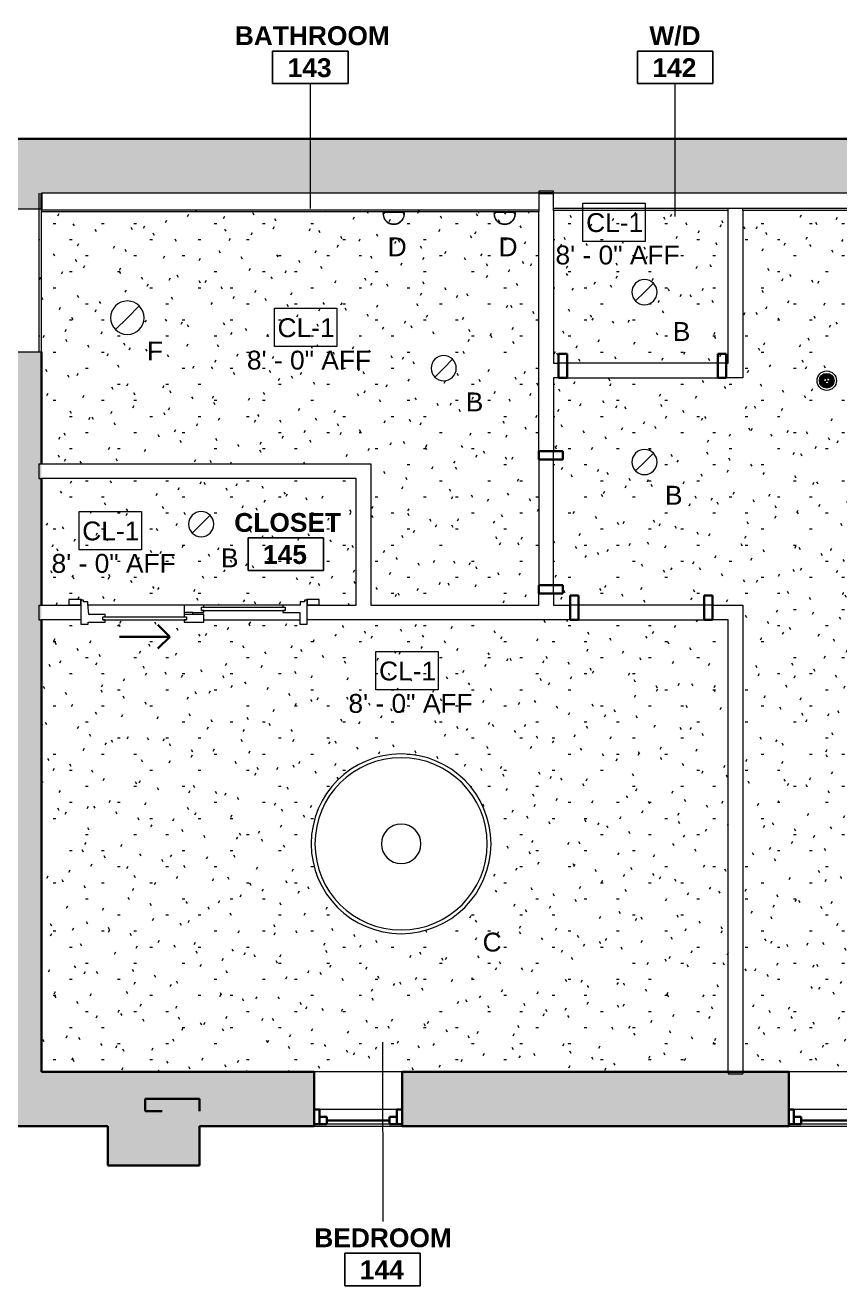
# Model space of a CAD drawing. Header units: inches. Extents: x -529 to 1063, y -2066 to -482.
# Drawn here: x -106.5 to 87.9, y -1958.6 to -1657.6 of the extents above; entities that cross this region are included whole.
import ezdxf

# ---------------------------------------------------------------- set-up
doc = ezdxf.new("R2010")
doc.units = ezdxf.units.IN
doc.header["$MEASUREMENT"] = 0
for name, color, linetype, lineweight in [('A-AREA-IDEN', 2, 'Continuous', 9), ('A-CLNG', 13, 'Continuous', 18), ('A-CLNG-IDEN', 151, 'Continuous', 9), ('A-CLNG-PATT', 13, 'Continuous', 18), ('A-DETL-GENF', 92, 'Continuous', 9), ('A-DOOR', 31, 'Continuous', 18), ('A-DOOR-FRAM', 31, 'Continuous', 30), ('A-DOOR-GLAZ', 31, 'Continuous', 9), ('A-DOOR-OPNG', 31, 'Continuous', 30), ('A-GLAZ', 151, 'Continuous', 18), ('A-WALL', 113, 'Continuous', 18), ('A-WALL-PATT', 111, 'Continuous', 18), ('E-LITE-EQPM', 33, 'Continuous', 9), ('E-LITE-EQPM-IDEN', 33, 'Continuous', 9), ('I-WALL', 2, 'Continuous', 18)]:
    doc.layers.add(name, color=color, linetype=linetype, lineweight=lineweight)
doc.styles.add('Arial', font='arial.ttf', dxfattribs={"height": 4.5})
doc.styles.add('Swis721 Lt BT', font='swissl.ttf', dxfattribs={"height": 4.5})
doc.styles.add('Swis721 Lt BT_B', font='', dxfattribs={"height": 4.5})
doc.styles.get('Swis721 Lt BT_B').set_extended_font_data('Swis721 Lt BT', bold=True)
pattern_1 = [(0, (0, 0), (15.36, 3.84), [0.634, -10.886, 0.634, -10.886, -61.44]), (0, (0, 0), (15.36, 3.84), [-23.04, 0.634, -22.406, 0.634, -10.886, -26.88]), (0, (0, 0), (15.36, 3.84), [-57.6, 0.634, -7.046, 0.634, -18.566]), (120, (5.76, 1.92), (-11.0055376, 11.38215), [0.634, -10.886, 0.634, -10.886, -61.44]), (120, (5.76, 1.92), (-11.0055376, 11.38215), [-23.04, 0.634, -22.406, 0.634, -10.886, -26.88]), (120, (5.76, 1.92), (-11.0055376, 11.38215), [-57.6, 0.634, -7.046, 0.634, -18.566]), (240, (7.68, 9.6), (-4.3544624, -15.22215), [0.634, -10.886, 0.634, -10.886, -61.44]), (240, (7.68, 9.6), (-4.3544624, -15.22215), [-23.04, 0.634, -22.406, 0.634, -10.886, -26.88]), (240, (7.68, 9.6), (-4.3544624, -15.22215), [-57.6, 0.634, -7.046, 0.634, -18.566])]

# ---------------------------------------------------------------- blocks, each defined once
blk = doc.blocks.new('Window-Double-Hung - 21_ x 56_-5129093-1ST FLOOR - RCP')
at = {"layer": 'A-GLAZ', "color": 8, "lineweight": 30}
for p, q in [((-10.5, 6.5), (-10.5, -6.5)), ((10.5, -6.5), (10.5, 6.5)), ((-10.5, 6), (-7.5, 6)), ((-9.25, 6), (-9.25, 2.5)), ((-9.25, 4.25), (-7.5, 4.25)), ((-7.5, 6), (-7.5, 4.25)), ((-7.5, 5.125), (7.5, 5.125)), ((7.5, 6), (10.5, 6)), ((7.5, 6), (7.5, 4.25)), ((9.25, 4.25), (7.5, 4.25)), ((9.25, 6), (9.25, 2.5)), ((-10.5, 2.5), (-9.25, 2.5)), ((9.25, 2.5), (10.5, 2.5))]:
    blk.add_line(p, q, dxfattribs=at)
at = {"layer": 'A-GLAZ'}
for p, q in [((10.5, 6.5), (-10.5, 6.5)), ((-10.5, -6.5), (10.5, -6.5))]:
    blk.add_line(p, q, dxfattribs=at)
at = {"layer": 'A-GLAZ', "lineweight": 9}
for p, q in [((-7.5, 6), (7.5, 6)), ((-9.25, 2.5), (9.25, 2.5))]:
    blk.add_line(p, q, dxfattribs=at)
blk = doc.blocks.new('Single Flush - D1 3_ X 8_  - NOT FR-6102448-1ST FLOOR - RCP')
at = {"layer": 'A-DOOR-FRAM'}
for p, q in [((-20, -4), (-20, 1.75)), ((-20, 1.75), (-18, 1.75)), ((-18, -4), (-18, 1.75)), ((18.000004, -4), (18.000004, 1.75)), ((18.000004, 1.75), (20.000004, 1.75)), ((20.000004, -4), (20.000004, 1.75)), ((-20, -4), (-18, -4)), ((18.000004, -4), (20.000004, -4))]:
    blk.add_line(p, q, dxfattribs=at)
blk = doc.blocks.new('Single Flush - D1 2_6_ X 8_ - NOT FR-6102321-1ST FLOOR - RCP')
at = {"layer": 'A-DOOR-FRAM'}
for p, q in [((-17, 4), (-17, -1.75)), ((-17, 4), (-15, 4)), ((-15, 4), (-15, -1.75)), ((15.000004, 4), (15.000004, -1.75)), ((15.000004, 4), (17.000004, 4)), ((17.000004, 4), (17.000004, -1.75)), ((-17, -1.75), (-15, -1.75)), ((15.000004, -1.75), (17.000004, -1.75))]:
    blk.add_line(p, q, dxfattribs=at)
blk = doc.blocks.new('Downlight - Recessed Can - 6_ Incandescent - 277V-5290754-1ST FLOOR - RCP')
at = {"layer": 'E-LITE-EQPM'}
for q in [(-2.12, -2.12), (2.12, 2.12)]:
    blk.add_line((0, 0), q, dxfattribs=at)
for start, end in [(360, 180), (0, 180), (180, 360), (180, 360)]:
    blk.add_arc((0, 0), 3, start, end, dxfattribs=at)
blk = doc.blocks.new('Downlight - Recessed Can - 8_ Incandescent - 120V-6101284-1ST FLOOR - RCP')
at = {"layer": 'E-LITE-EQPM'}
for q in [(-2.83, -2.83), (2.83, 2.83)]:
    blk.add_line((0, 0), q, dxfattribs=at)
for start, end in [(360, 180), (0, 180), (180, 360), (180, 360)]:
    blk.add_arc((0, 0), 4, start, end, dxfattribs=at)
blk = doc.blocks.new('Lighting_Ceiling-Mounted_Lucent_Axis_Mini_NorthAmerica - Not A Type - Load Type Catalog-5458882-1ST FLOOR - RCP')
at = {"layer": 'E-LITE-EQPM'}
for p, q in [((-1.26, 0.2), (-1.4, 0.2)), ((-1.26, 0.2), (-1.26, 0)), ((-0.18, 1.7), (-0.18, 1.48)), ((-0.18, 1.48), (0, 1.48)), ((0, 1.48), (0.18, 1.48)), ((0.18, 1.48), (0.18, 1.7)), ((1.4, 0.2), (1.26, 0.2)), ((1.26, 0.2), (1.26, 0)), ((-1.4, -0.2), (-1.26, -0.2)), ((-1.26, 0), (-1.26, -0.2)), ((-0.18, -1.48), (-0.18, -1.7)), ((-0.18, -1.48), (0, -1.48)), ((0, -1.48), (0.18, -1.48)), ((0.18, -1.7), (0.18, -1.48)), ((1.26, 0), (1.26, -0.2)), ((1.26, -0.2), (1.4, -0.2))]:
    blk.add_line(p, q, dxfattribs=at)
for centre, radius, start, end in [((0, 0), 2.32, 0, 180), ((0, 0), 1.75, 0, 180), ((0, 0), 1.48, 90, 270), ((0, 0), 1.4, 90, 270), ((0, 0), 1.26, 360, 180), ((0, 0), 0.974, 0, 180), ((0, 0), 0.867, 360, 180), ((0, 0), 0.787, 360, 180), ((-0.3, -0.39), 0.414, 90, 160.7023), ((-0.19, 0.45), 0.414, 179.6013, 296.6854), ((-0.3, -0.39), 0.414, 44.5173, 90), ((-0.3, -0.39), 0.414, 62.5276, 90), ((-0.19, 0.45), 0.414, 260.7693, 268.6811), ((-0.19, 0.45), 0.414, 275.6626, 283.5173), ((-0.19, 0.45), 0.414, 290.5436, 298.6652), ((0, 0), 1.48, 270, 90), ((0, 0), 1.4, 270, 90), ((-0.19, 0.45), 0.414, 296.6854, 330), ((-0.19, 0.45), 0.414, 302.4618, 330), ((0.48, -0.06), 0.414, 64.3466, 210), ((-0.19, 0.45), 0.414, 330, 46.23), ((-0.19, 0.45), 0.414, 32.9706, 41.4132), ((0.48, -0.06), 0.414, 135, 150), ((-0.19, 0.45), 0.414, 330, 343.2568), ((-0.19, 0.45), 0.414, 18.579, 27.0199), ((-0.19, 0.45), 0.414, 345, 358.4479), ((-0.19, 0.45), 0.414, 4.0061, 12.7107), ((0, 0), 2.32, 180, 0), ((0, 0), 1.75, 180, 0), ((0, 0), 1.26, 180, 360), ((0, 0), 0.974, 180, 360), ((0, 0), 0.867, 180, 360), ((0, 0), 0.787, 180, 360), ((-0.3, -0.39), 0.414, 298.7443, 315.4827), ((-0.3, -0.39), 0.414, 45, 58.345), ((-0.3, -0.39), 0.414, 301.655, 315), ((-0.3, -0.39), 0.414, 315.4827, 44.5173), ((0.48, -0.06), 0.414, 210, 285)]:
    blk.add_arc(centre, radius, start, end, dxfattribs=at)
blk = doc.blocks.new('Lighting_Pendants_Fabbian-Illuminazione_Olympic-F45A03 - Olympic F45A03-5554246-1ST FLOOR - RCP')
at = {"layer": 'E-LITE-EQPM'}
for radius, start, end in [(21.46, 360, 180), (20.57, 0, 180), (4.72, 360, 180), (21.46, 180, 360), (20.57, 180, 0), (4.72, 180, 360)]:
    blk.add_arc((0, 0), radius, start, end, dxfattribs=at)
blk = doc.blocks.new('Door-Sliding-JELD-WEN-2_Panel-Stationary_Active-Wide_Stile-EpicVue - Not A Type - Load Type Catalog 4_6_-5760578-1ST FLOOR - RCP')
at = {"layer": 'A-DETL-GENF'}
for p, q in [((-26.86, 3.06), (-29.91, 3.06)), ((-29.91, 3.06), (-29.91, 1.8)), ((-26.86, 2.98), (-26.86, 3.06)), ((26.86, 3.06), (26.86, 2.98)), ((29.91, 3.06), (26.86, 3.06)), ((29.91, 1.8), (29.91, 3.06)), ((-29.91, 1.8), (-27, 1.8)), ((-27, 1.8), (-27, 2.98)), ((-27, 2.98), (-26.86, 2.98)), ((-26.34, 2.94), (-27, 2.94)), ((-27, 2.94), (-27, -2.8)), ((-26.34, 2.55), (-26.34, 2.94)), ((-25.34, 2.55), (-26.34, 2.55)), ((-25.34, 2.06), (-25.34, 2.55)), ((-25.11, -0.54), (-25.34, 2.06)), ((2.32, 1.74), (-2.37, 1.74)), ((-2.37, 1.74), (-2.37, -0.1)), ((1.78, 0.48), (1.78, 1.23)), ((1.78, 1.23), (2.32, 1.23)), ((2.31, 0.48), (1.78, 0.48)), ((2.31, -0.05), (2.31, 0.48)), ((2.32, 1.23), (2.32, 1.74)), ((21.2, 1.74), (21.2, 1.23)), ((25.33, 1.74), (21.2, 1.74)), ((21.2, 1.23), (21.75, 1.23)), ((21.75, 0.48), (21.21, 0.48)), ((21.21, 0.48), (21.21, -0.05)), ((21.75, 1.23), (21.75, 0.48)), ((26.34, 2.55), (25.33, 2.55)), ((25.33, 2.55), (25.33, 1.74)), ((27, 2.95), (26.34, 2.95)), ((26.34, 2.95), (26.34, 2.55)), ((26.86, 2.98), (27, 2.98)), ((27, 2.98), (27, 1.8)), ((27, -2.8), (27, 2.95)), ((27, 1.8), (29.91, 1.8)), ((-27, -2.8), (-25.25, -2.8)), ((-25.25, -2.8), (-25.25, -2.33)), ((-25.25, -2.33), (-21.22, -2.33)), ((-21.21, -0.54), (-25.11, -0.54)), ((-21.75, -1.8), (-21.75, -1.05)), ((-21.75, -1.05), (-21.21, -1.05)), ((-21.22, -1.8), (-21.75, -1.8)), ((-21.22, -2.33), (-21.22, -1.8)), ((-21.21, -1.05), (-21.21, -0.54)), ((-2.37, -0.1), (-2.32, -0.1)), ((-0.28, -0.05), (-2.32, -0.05)), ((-2.32, -0.05), (-2.32, -0.1)), ((-2.32, -0.1), (-2.32, -1.05)), ((-0.28, -0.54), (-2.32, -0.54)), ((-2.32, -1.05), (-1.78, -1.05)), ((-1.78, -1.8), (-2.31, -1.8)), ((-2.31, -1.8), (-2.31, -2.33)), ((-2.31, -2.33), (2.31, -2.33)), ((-1.78, -1.05), (-1.78, -1.8)), ((-0.28, -0.54), (-0.28, -0.05)), ((-0.28, -0.05), (2.31, -0.05)), ((2.31, -0.54), (-0.28, -0.54)), ((2.31, -2.33), (2.31, -0.54)), ((21.21, -0.05), (25.25, -0.05)), ((25.25, -0.05), (25.25, -2.8)), ((25.25, -2.8), (27, -2.8))]:
    blk.add_line(p, q, dxfattribs=at)
at = {"layer": 'A-DOOR-GLAZ'}
for p, q in [((1.78, 1.23), (21.75, 1.23)), ((1.78, 0.48), (21.75, 0.48)), ((-21.75, -1.05), (-1.78, -1.05)), ((-21.75, -1.8), (-1.78, -1.8))]:
    blk.add_line(p, q, dxfattribs=at)
at = {"layer": 'A-DOOR-OPNG'}
for p, q in [((-8.6, -2.99), (-5.77, -5.81)), ((-5.77, -5.81), (-17.77, -5.81)), ((-8.6, -8.64), (-5.77, -5.81))]:
    blk.add_line(p, q, dxfattribs=at)
blk = doc.blocks.new('spectrum-sconce_round - BATHROOM 5_W x 4_D x 9_25_H 2-6101474-1ST FLOOR - RCP')
at = {"layer": 'E-LITE-EQPM'}
for p, q in [((-4.07, 3.16), (-4.06, 3.16)), ((-4.07, 3.03), (-4.07, 3.16)), ((-4.07, 3.16), (-4.07, 3.03)), ((-4.07, 3.14), (-4.06, 3.14)), ((-4.07, 3.05), (-4.07, 3.14)), ((-4.07, 3.14), (-4.07, 3.05)), ((-4.07, 3.03), (-4.07, 2.66)), ((-4.06, 3.03), (-4.07, 3.03)), ((-4.06, 3.16), (-4.06, 3.03)), ((-4.06, 3.03), (-4.06, 2.72)), ((-4.03, 3.03), (-4.03, 3.16)), ((-4.03, 2.72), (-4.03, 3.03)), ((0.91, 3.16), (0.91, 3.03)), ((0.91, 3.03), (0.91, 2.72)), ((0.94, 3.03), (0.94, 3.16)), ((0.94, 3.16), (0.96, 3.16)), ((0.94, 3.14), (0.96, 3.14)), ((0.94, 2.72), (0.94, 3.03)), ((0.96, 3.03), (0.94, 3.03)), ((0.96, 3.03), (0.96, 3.16)), ((0.96, 3.16), (0.96, 3.03)), ((0.96, 3.05), (0.96, 3.14)), ((0.96, 3.14), (0.96, 3.05)), ((0.96, 2.66), (0.96, 3.03)), ((-7.43, 2.93), (-7.26, 2.85)), ((-4.06, 2.72), (-4.03, 2.72)), ((-4.06, 2.66), (-4.06, 2.72)), ((-4.06, 2.7), (-4.03, 2.7)), ((-3.81, 2.67), (-4.06, 2.67)), ((-4.06, 2.66), (-4.06, 2.67)), ((-4.03, 3), (-3.86, 3)), ((-3.86, 2.81), (-4.03, 2.81)), ((-3.86, 2.8), (-4.03, 2.8)), ((-3.81, 2.67), (-3.68, 2.67)), ((-3.68, 2.67), (-3.81, 2.67)), ((-3.81, 2.66), (-3.81, 2.67)), ((-3.68, 2.67), (-3.68, 2.66)), ((-3.68, 2.67), (-3.07, 2.67)), ((-3.07, 2.67), (-3.68, 2.67)), ((-0.05, 2.67), (-3.07, 2.67)), ((-0.05, 2.67), (0.57, 2.67)), ((0.57, 2.67), (-0.05, 2.67)), ((0.57, 2.66), (0.57, 2.67)), ((0.57, 2.67), (0.69, 2.67)), ((0.69, 2.67), (0.57, 2.67)), ((0.94, 2.67), (0.69, 2.67)), ((0.69, 2.66), (0.69, 2.67)), ((0.75, 3), (0.91, 3)), ((0.91, 2.81), (0.75, 2.81)), ((0.91, 2.8), (0.75, 2.8)), ((0.91, 2.72), (0.94, 2.72)), ((0.91, 2.7), (0.94, 2.7)), ((0.94, 2.72), (0.94, 2.66)), ((0.94, 2.66), (0.94, 2.67)), ((4.59, 2.85), (4.76, 2.93))]:
    blk.add_line(p, q, dxfattribs=at)
at = {"layer": 'E-LITE-EQPM', "flags": 128}
for points in [[(-1.56, 5.66), (-2.11, 5.59), (-2.64, 5.41), (-3.12, 5.11), (-3.51, 4.72), (-3.81, 4.24), (-4, 3.71), (-4.06, 3.16)], [(-4.03, 3.16), (-3.95, 3.75), (-3.74, 4.3), (-3.41, 4.79), (-2.96, 5.19), (-2.43, 5.46), (-1.86, 5.61), (-1.26, 5.61), (-0.68, 5.46), (-0.16, 5.19), (0.29, 4.79), (0.63, 4.3), (0.84, 3.75), (0.91, 3.16)], [(-3.95, 3.73), (-3.74, 4.29), (-3.41, 4.78), (-2.96, 5.17), (-2.43, 5.45), (-1.86, 5.59), (-1.26, 5.59), (-0.68, 5.45), (-0.16, 5.17), (0.29, 4.78), (0.63, 4.29), (0.84, 3.73)], [(0.94, 3.16), (0.88, 3.71), (0.69, 4.24), (0.4, 4.72), (0, 5.11), (-0.47, 5.41), (-1, 5.59), (-1.56, 5.66)]]:
    blk.add_lwpolyline(points, dxfattribs=at)
at = {"layer": 'E-LITE-EQPM'}
for centre, start, end in [((-3.87, 2.91), 276.1329, 83.8671), ((-3.87, 2.91), 69.8893, 83.8671), ((-3.87, 2.89), 276.1329, 13.9779), ((-3.87, 2.89), 276.1329, 290.1107), ((-3.87, 2.91), 346.0221, 41.9336), ((-3.87, 2.89), 346.0221, 13.9779), ((0.76, 2.91), 96.1329, 263.8671), ((0.76, 2.91), 166.0221, 207.9557), ((0.76, 2.89), 166.0221, 207.9557), ((0.76, 2.89), 166.0221, 263.8671), ((0.76, 2.91), 124.0886, 152.0443)]:
    blk.add_arc(centre, 0.0943, start, end, dxfattribs=at)
blk = doc.blocks.new('Room Tag - Room Name and Number-3379422-1ST FLOOR - RCP')
at = {"layer": 'A-AREA-IDEN'}
for p, q in [((-0.1881, -0.1636), (-0.1881, -0.0018)), ((-0.1881, -0.0018), (0.1869, -0.0018)), ((0.1869, -0.0018), (-0.1881, -0.0018)), ((-0.1881, -0.0018), (-0.1881, -0.1636)), ((0.1869, -0.0018), (0.1869, -0.1636)), ((0.1869, -0.1636), (0.1869, -0.0018)), ((0.1869, -0.1636), (-0.1881, -0.1636)), ((-0.1881, -0.1636), (0.1869, -0.1636))]:
    blk.add_line(p, q, dxfattribs=at)

msp = doc.modelspace()

# ---------------------------------------------------------------- hatches: boundary and pattern name
at = {"layer": 'A-CLNG-PATT'}
h = msp.add_hatch(dxfattribs=at)
h.set_pattern_fill('FP_1', color=256, style=0, pattern_type=2)
h.set_pattern_definition(pattern_1)
h.paths.add_polyline_path([(-0.32, -1796.09), (16.02, -1796.09), (16.02, -1702.22), (10.41, -1702.22), (10.4, -1702.72), (10.32, -1703.31), (10.11, -1703.87), (9.79, -1704.34), (9.42, -1704.69), (8.98, -1704.97), (8.45, -1705.16), (7.84, -1705.21), (7.29, -1705.14), (6.79, -1704.96), (6.32, -1704.66), (5.93, -1704.26), (5.64, -1703.78), (5.46, -1703.26), (5.38, -1702.55), (5.38, -1702.22), (-16.05, -1702.22), (-16.07, -1702.72), (-16.15, -1703.31), (-16.36, -1703.87), (-16.68, -1704.34), (-17.04, -1704.69), (-17.49, -1704.97), (-18.01, -1705.16), (-18.63, -1705.21), (-19.18, -1705.14), (-19.68, -1704.96), (-20.14, -1704.66), (-20.53, -1704.26), (-20.83, -1703.78), (-21.01, -1703.26), (-21.09, -1702.55), (-21.09, -1702.22), (-102.68, -1702.22), (-102.68, -1762.34), (-24.07, -1762.34), (-24.07, -1796.09)], flags=0)
h.paths.add_polyline_path([(-6.66, -1742.53), (-7.44, -1742.43), (-8.16, -1742.13), (-8.78, -1741.65), (-9.26, -1741.03), (-9.56, -1740.3), (-9.66, -1739.53), (-9.56, -1738.75), (-9.26, -1738.03), (-8.78, -1737.41), (-8.16, -1736.93), (-7.44, -1736.63), (-6.66, -1736.53), (-5.89, -1736.63), (-5.16, -1736.93), (-4.54, -1737.41), (-4.07, -1738.03), (-3.77, -1738.75), (-3.66, -1739.53), (-3.77, -1740.3), (-4.07, -1741.03), (-4.54, -1741.65), (-5.16, -1742.13), (-5.89, -1742.43)], flags=0)
h.paths.add_polyline_path([(-82.16, -1731.48), (-83.19, -1731.35), (-84.16, -1730.95), (-84.98, -1730.31), (-85.62, -1729.48), (-86.02, -1728.52), (-86.16, -1727.48), (-86.02, -1726.45), (-85.62, -1725.48), (-84.98, -1724.65), (-84.16, -1724.02), (-83.19, -1723.62), (-82.16, -1723.48), (-81.12, -1723.62), (-80.16, -1724.02), (-79.33, -1724.65), (-78.69, -1725.48), (-78.29, -1726.45), (-78.16, -1727.48), (-78.29, -1728.52), (-78.69, -1729.48), (-79.33, -1730.31), (-80.16, -1730.95), (-81.12, -1731.35)], flags=0)
h.paths.add_polyline_path([(-18.87, -1705.15), (-18.22, -1705.14), (-17.62, -1704.97), (-17.17, -1704.74), (-16.68, -1704.28), (-16.36, -1703.79), (-16.17, -1703.26), (-16.11, -1702.56), (-16.31, -1702.54), (-16.35, -1702.43), (-16.29, -1702.36), (-16.17, -1702.36), (-16.1, -1702.36), (-16.1, -1702.27), (-16.07, -1702.27), (-16.07, -1702.23), (-21.07, -1702.23), (-21.07, -1702.27), (-21.04, -1702.28), (-21.04, -1702.36), (-20.84, -1702.38), (-20.81, -1702.39), (-20.79, -1702.49), (-20.87, -1702.56), (-21.04, -1702.58), (-21.04, -1702.72), (-20.96, -1703.31), (-20.75, -1703.87), (-20.4, -1704.36), (-19.94, -1704.75), (-19.38, -1705.03), (-18.92, -1705.14)], flags=0)
h.paths.add_polyline_path([(7.6, -1705.15), (8.25, -1705.14), (8.85, -1704.97), (9.3, -1704.74), (9.79, -1704.28), (10.11, -1703.79), (10.3, -1703.26), (10.36, -1702.56), (10.16, -1702.54), (10.12, -1702.43), (10.18, -1702.36), (10.29, -1702.36), (10.37, -1702.36), (10.37, -1702.27), (10.4, -1702.27), (10.4, -1702.23), (5.4, -1702.23), (5.4, -1702.27), (5.43, -1702.28), (5.43, -1702.36), (5.63, -1702.38), (5.65, -1702.39), (5.68, -1702.49), (5.59, -1702.56), (5.43, -1702.58), (5.43, -1702.72), (5.51, -1703.31), (5.72, -1703.87), (6.07, -1704.36), (6.52, -1704.75), (7.09, -1705.03), (7.55, -1705.14)], flags=0)
h = msp.add_hatch(dxfattribs=at)
h.set_pattern_fill('FP_3', color=256, style=0, pattern_type=2)
h.set_pattern_definition(pattern_1)
h.paths.add_polyline_path([(60.77, -1738.34), (61.27, -1738.34), (61.27, -1701.84), (19.52, -1701.84), (19.52, -1738.34), (55.62, -1738.34)], flags=0)
h.paths.add_polyline_path([(41.27, -1724.36), (40.49, -1724.26), (39.77, -1723.96), (39.15, -1723.49), (38.67, -1722.86), (38.37, -1722.14), (38.27, -1721.36), (38.37, -1720.59), (38.67, -1719.86), (39.15, -1719.24), (39.77, -1718.77), (40.49, -1718.47), (41.27, -1718.36), (42.05, -1718.47), (42.77, -1718.77), (43.39, -1719.24), (43.87, -1719.86), (44.17, -1720.59), (44.27, -1721.36), (44.17, -1722.14), (43.87, -1722.86), (43.39, -1723.49), (42.77, -1723.96), (42.05, -1724.26)], flags=0)
h = msp.add_hatch(dxfattribs=at)
h.set_pattern_fill('FP_1', color=256, style=0, pattern_type=2)
h.set_pattern_definition(pattern_1)
h.paths.add_polyline_path([(263.53, -1907.52), (263.53, -1808.44), (224.25, -1808.44), (224.25, -1803.94), (227.75, -1803.94), (227.75, -1804.94), (263.53, -1804.94), (263.53, -1768.94), (227.75, -1768.94), (227.75, -1769.94), (224.25, -1769.94), (224.25, -1765.44), (240.17, -1765.44), (240.17, -1701.84), (207.25, -1701.84), (207.25, -1725.78), (203.75, -1725.78), (203.75, -1701.84), (64.77, -1701.84), (64.77, -1741.84), (19.52, -1741.84), (19.52, -1796.09), (64.77, -1796.09), (64.77, -1907.52), (244.17, -1907.52)], flags=0)
h.paths.add_polyline_path([(95.76, -1891.84), (94.98, -1891.74), (94.26, -1891.44), (93.63, -1890.96), (93.16, -1890.34), (92.86, -1889.62), (92.76, -1888.84), (92.86, -1888.06), (93.16, -1887.34), (93.63, -1886.72), (94.26, -1886.24), (94.98, -1885.94), (95.76, -1885.84), (96.53, -1885.94), (97.26, -1886.24), (97.88, -1886.72), (98.35, -1887.34), (98.65, -1888.06), (98.76, -1888.84), (98.65, -1889.62), (98.35, -1890.34), (97.88, -1890.96), (97.26, -1891.44), (96.53, -1891.74)], flags=0)
h.paths.add_polyline_path([(207, -1891.84), (206.22, -1891.74), (205.5, -1891.44), (204.88, -1890.96), (204.4, -1890.34), (204.1, -1889.62), (204, -1888.84), (204.1, -1888.06), (204.4, -1887.34), (204.88, -1886.72), (205.5, -1886.24), (206.22, -1885.94), (207, -1885.84), (207.78, -1885.94), (208.5, -1886.24), (209.12, -1886.72), (209.6, -1887.34), (209.9, -1888.06), (210, -1888.84), (209.9, -1889.62), (209.6, -1890.34), (209.12, -1890.96), (208.5, -1891.44), (207.78, -1891.74)], flags=0)
h.paths.add_polyline_path([(153.25, -1864.3), (153.25, -1851.27), (152.04, -1851.08), (150.79, -1850.44), (150.42, -1850.07), (141.18, -1859.3), (140.93, -1859.05), (150.16, -1849.82), (149.79, -1849.45), (149.15, -1848.19), (148.96, -1846.98), (135.93, -1846.98), (135.93, -1846.63), (148.96, -1846.63), (149.15, -1845.41), (149.79, -1844.16), (150.16, -1843.79), (140.93, -1834.55), (141.18, -1834.3), (150.42, -1843.54), (150.79, -1843.16), (152.04, -1842.52), (153.25, -1842.33), (153.25, -1829.3), (153.61, -1829.3), (153.61, -1842.33), (154.82, -1842.52), (156.08, -1843.16), (156.45, -1843.54), (165.68, -1834.3), (165.93, -1834.55), (156.7, -1843.79), (157.07, -1844.16), (157.71, -1845.41), (157.9, -1846.63), (170.93, -1846.63), (170.93, -1846.98), (157.9, -1846.98), (157.71, -1848.19), (157.07, -1849.45), (156.7, -1849.82), (165.93, -1859.05), (165.68, -1859.3), (156.45, -1850.07), (156.08, -1850.44), (154.82, -1851.08), (153.61, -1851.27), (153.61, -1864.3)], flags=0)
h.paths.add_polyline_path([(155.16, -1849.18), (155.16, -1849.18), (155.07, -1849.06)], flags=0)
h.paths.add_polyline_path([(151.88, -1844.67), (151.88, -1844.67), (151.79, -1844.54)], flags=0)
h.paths.add_polyline_path([(96.01, -1821.89), (95.23, -1821.78), (94.51, -1821.48), (93.88, -1821.01), (93.41, -1820.39), (93.11, -1819.66), (93.01, -1818.89), (93.11, -1818.11), (93.41, -1817.39), (93.88, -1816.77), (94.51, -1816.29), (95.23, -1815.99), (96.01, -1815.89), (96.78, -1815.99), (97.51, -1816.29), (98.13, -1816.77), (98.6, -1817.39), (98.9, -1818.11), (99.01, -1818.89), (98.9, -1819.66), (98.6, -1820.39), (98.13, -1821.01), (97.51, -1821.48), (96.78, -1821.78)], flags=0)
h.paths.add_polyline_path([(207.25, -1821.89), (206.47, -1821.78), (205.75, -1821.48), (205.13, -1821.01), (204.65, -1820.39), (204.35, -1819.66), (204.25, -1818.89), (204.35, -1818.11), (204.65, -1817.39), (205.13, -1816.77), (205.75, -1816.29), (206.47, -1815.99), (207.25, -1815.89), (208.03, -1815.99), (208.75, -1816.29), (209.37, -1816.77), (209.85, -1817.39), (210.15, -1818.11), (210.25, -1818.89), (210.15, -1819.66), (209.85, -1820.39), (209.37, -1821.01), (208.75, -1821.48), (208.03, -1821.78)], flags=0)
h.paths.add_polyline_path([(244.53, -1789.94), (243.76, -1789.84), (243.03, -1789.54), (242.41, -1789.06), (241.94, -1788.44), (241.64, -1787.71), (241.53, -1786.94), (241.64, -1786.16), (241.94, -1785.44), (242.41, -1784.82), (243.03, -1784.34), (243.76, -1784.04), (244.53, -1783.94), (245.31, -1784.04), (246.03, -1784.34), (246.65, -1784.82), (247.13, -1785.44), (247.43, -1786.16), (247.53, -1786.94), (247.43, -1787.71), (247.13, -1788.44), (246.65, -1789.06), (246.03, -1789.54), (245.31, -1789.84)], flags=0)
h.paths.add_polyline_path([(128.38, -1785.84), (123.97, -1785.84), (121.68, -1781.91), (123.97, -1777.98), (128.5, -1777.98), (130.78, -1781.91), (128.5, -1785.84), (128.46, -1785.84)], flags=0)
h.paths.add_polyline_path([(162.23, -1785.84), (157.82, -1785.84), (155.53, -1781.91), (157.82, -1777.98), (162.34, -1777.98), (164.63, -1781.91), (162.34, -1785.84), (162.31, -1785.84)], flags=0)
h.paths.add_polyline_path([(142.84, -1785.83), (140.52, -1785.83), (138.23, -1781.9), (140.52, -1777.96), (145.05, -1777.96), (147.34, -1781.9), (145.05, -1785.83)], flags=0)
h.paths.add_polyline_path([(41.27, -1764.94), (40.49, -1764.84), (39.77, -1764.54), (39.15, -1764.06), (38.67, -1763.44), (38.37, -1762.71), (38.27, -1761.94), (38.37, -1761.16), (38.67, -1760.44), (39.15, -1759.82), (39.77, -1759.34), (40.49, -1759.04), (41.27, -1758.94), (42.05, -1759.04), (42.77, -1759.34), (43.39, -1759.82), (43.87, -1760.44), (44.17, -1761.16), (44.27, -1761.94), (44.17, -1762.71), (43.87, -1763.44), (43.39, -1764.06), (42.77, -1764.54), (42.05, -1764.84), (41.64, -1764.89)], flags=0)
h.paths.add_polyline_path([(120.76, -1744.83), (119.75, -1744.6), (118.94, -1743.96), (118.49, -1743.03), (118.5, -1741.98), (118.94, -1741.06), (119.75, -1740.42), (120.76, -1740.19), (121.76, -1740.42), (122.57, -1741.06), (123.02, -1741.99), (123.01, -1743.04), (122.57, -1743.96), (121.76, -1744.6), (121.21, -1744.73)], flags=0)
h.paths.add_polyline_path([(84.76, -1744.83), (83.75, -1744.6), (82.92, -1743.91), (82.49, -1743.02), (82.5, -1741.98), (82.94, -1741.06), (83.75, -1740.42), (84.76, -1740.19), (85.76, -1740.42), (86.57, -1741.06), (87.02, -1741.99), (87.01, -1743.04), (86.57, -1743.96), (85.76, -1744.6), (85.19, -1744.73)], flags=0)
h.paths.add_polyline_path([(156.76, -1744.83), (155.75, -1744.6), (154.94, -1743.96), (154.49, -1743.03), (154.5, -1741.98), (154.94, -1741.06), (155.75, -1740.42), (156.76, -1740.19), (157.76, -1740.42), (158.57, -1741.07), (159.02, -1741.99), (159.01, -1743.04), (158.57, -1743.96), (157.76, -1744.6), (156.91, -1744.8)], flags=0)
h.paths.add_polyline_path([(191.76, -1744.83), (190.75, -1744.6), (189.94, -1743.95), (189.49, -1743.03), (189.5, -1741.97), (189.94, -1741.06), (190.75, -1740.42), (191.76, -1740.19), (192.76, -1740.42), (193.57, -1741.06), (194.02, -1741.99), (194.02, -1743.03), (193.57, -1743.96), (192.76, -1744.6), (191.81, -1744.82)], flags=0)
h.paths.add_polyline_path([(223.25, -1725.48), (222.47, -1725.38), (221.75, -1725.08), (221.13, -1724.6), (220.65, -1723.98), (220.35, -1723.26), (220.25, -1722.48), (220.35, -1721.71), (220.65, -1720.98), (221.13, -1720.36), (221.75, -1719.88), (222.47, -1719.59), (223.25, -1719.48), (224.03, -1719.59), (224.75, -1719.88), (225.37, -1720.36), (225.85, -1720.98), (226.15, -1721.71), (226.25, -1722.48), (226.15, -1723.26), (225.85, -1723.98), (225.37, -1724.6), (224.75, -1725.08), (224.03, -1725.38), (223.47, -1725.45)], flags=0)
h = msp.add_hatch(dxfattribs=at)
h.set_pattern_fill('FP_1', color=256, style=0, pattern_type=2)
h.set_pattern_definition(pattern_1)
h.paths.add_polyline_path([(-41, -1796.09), (-40.92, -1796.09), (-40.92, -1795.29), (-39.92, -1795.29), (-39.92, -1794.89), (-39.25, -1794.89), (-39.25, -1794.86), (-39.39, -1794.86), (-39.39, -1794.78), (-36.35, -1794.78), (-36.35, -1796.04), (-39.25, -1796.04), (-39.25, -1796.09), (-27.57, -1796.09), (-27.57, -1765.84), (-102.68, -1765.84), (-102.68, -1796.09), (-93.25, -1796.09), (-93.25, -1796.04), (-96.16, -1796.04), (-96.16, -1794.78), (-93.11, -1794.78), (-93.11, -1794.86), (-93.25, -1794.86), (-93.25, -1794.89), (-92.59, -1794.89), (-92.59, -1795.29), (-91.59, -1795.29), (-91.58, -1795.89), (-91.56, -1796.09), (-41.26, -1796.09)], flags=0)
h.paths.add_polyline_path([(-64.55, -1779.77), (-65.33, -1779.67), (-66.05, -1779.37), (-66.67, -1778.89), (-67.15, -1778.27), (-67.45, -1777.55), (-67.55, -1776.77), (-67.45, -1776), (-67.15, -1775.27), (-66.67, -1774.65), (-66.05, -1774.18), (-65.33, -1773.88), (-64.55, -1773.77), (-63.77, -1773.88), (-63.05, -1774.18), (-62.43, -1774.65), (-61.95, -1775.27), (-61.65, -1776), (-61.55, -1776.77), (-61.65, -1777.55), (-61.95, -1778.27), (-62.43, -1778.89), (-63.05, -1779.37), (-63.77, -1779.67)], flags=0)
h = msp.add_hatch(dxfattribs=at)
h.set_pattern_fill('FP_1', color=256, style=0, pattern_type=2)
h.set_pattern_definition(pattern_1)
h.paths.add_polyline_path([(61.27, -1907.52), (61.27, -1799.59), (-39.25, -1799.59), (-39.25, -1800.64), (-41, -1800.64), (-41, -1799.59), (-63.94, -1799.59), (-63.94, -1800.17), (-68.56, -1800.17), (-68.56, -1799.64), (-87.48, -1799.64), (-87.48, -1800.17), (-91.5, -1800.17), (-91.5, -1800.64), (-93.25, -1800.64), (-93.25, -1799.59), (-102.68, -1799.59), (-102.68, -1907.52), (55.62, -1907.52)], flags=0)
h.paths.add_polyline_path([(-16.82, -1874.49), (-16.84, -1874.49), (-18.43, -1874.49), (-21.7, -1873.98), (-24.78, -1873.01), (-27.63, -1871.63), (-30.25, -1869.83), (-32.59, -1867.65), (-34.57, -1865.15), (-36.17, -1862.38), (-37.33, -1859.4), (-38.04, -1856.28), (-38.28, -1853.1), (-38.04, -1849.9), (-37.33, -1846.77), (-36.1, -1843.69), (-34.5, -1840.95), (-32.51, -1838.46), (-30.17, -1836.3), (-27.52, -1834.5), (-24.62, -1833.11), (-21.57, -1832.17), (-18.36, -1831.7), (-15.22, -1831.7), (-11.95, -1832.21), (-8.87, -1833.18), (-6.02, -1834.56), (-3.4, -1836.37), (-1.06, -1838.54), (0.92, -1841.04), (2.52, -1843.81), (3.68, -1846.79), (4.4, -1850.03), (4.63, -1853.1), (4.39, -1856.29), (3.63, -1859.54), (2.45, -1862.5), (0.86, -1865.24), (-1.14, -1867.73), (-3.48, -1869.9), (-6.13, -1871.69), (-9.03, -1873.08), (-12.08, -1874.02), (-15.29, -1874.49), (-16.81, -1874.49)], flags=0)
at = {"layer": 'A-WALL-PATT', "lineweight": 9}
h = msp.add_hatch(color=7, dxfattribs=at)
h.paths.add_polyline_path([(240.17, -1697.72), (248.17, -1697.72), (248.17, -1684.72), (-135.38, -1684.72), (-135.38, -1697.72), (223.47, -1697.72)], flags=0)
h.paths.add_polyline_path([(-175.38, -1697.72), (-175.38, -1684.72), (-186.36, -1684.72), (-186.36, -1697.72)], flags=0)
h = msp.add_hatch(color=7, dxfattribs=at)
h.paths.add_polyline_path([(-102.68, -1907.52), (-102.68, -1735.59), (-110.68, -1735.59), (-110.68, -1907.52)], flags=0)
h.paths.add_polyline_path([(-102.68, -1701.59), (-102.68, -1697.72), (-110.68, -1697.72), (-110.68, -1701.59), (-103.31, -1701.59)], flags=0)
h = msp.add_hatch(dxfattribs=at)
h.set_pattern_fill('FP_1', color=256, style=0, pattern_type=2)
h.set_pattern_definition(pattern_1)
h.paths.add_polyline_path([(-102.68, -1735.59), (-102.68, -1701.59), (-103.31, -1701.59), (-103.31, -1735.59)], flags=0)
h = msp.add_hatch(dxfattribs=at)
h.set_pattern_fill('FP_1', color=256, style=0, pattern_type=2)
h.set_pattern_definition(pattern_1)
h.paths.add_polyline_path([(13.66, -1702.22), (16.02, -1702.22), (16.02, -1701.72), (-102.68, -1701.72), (-102.68, -1702.22), (6.67, -1702.22)], flags=0)
h = msp.add_hatch(dxfattribs=at)
h.set_pattern_fill('FP_1', color=256, style=0, pattern_type=2)
h.set_pattern_definition(pattern_1)
h.paths.add_polyline_path([(111.57, -1701.84), (203.75, -1701.84), (203.75, -1701.34), (64.77, -1701.34), (64.77, -1701.84)], flags=0)
h.paths.add_polyline_path([(240.17, -1701.84), (240.17, -1701.34), (207.25, -1701.34), (207.25, -1701.84), (223.47, -1701.84)], flags=0)
h.paths.add_polyline_path([(27.65, -1701.84), (61.27, -1701.84), (61.27, -1701.34), (19.52, -1701.34), (19.52, -1701.84)], flags=0)
h = msp.add_hatch(color=7, dxfattribs=at)
h.paths.add_polyline_path([(335.08, -1920.52), (335.08, -1914.91), (351.7, -1914.91), (351.7, -1907.52), (201.05, -1907.52), (201.05, -1920.52), (279.41, -1920.52)], flags=0)
h.paths.add_polyline_path([(180.05, -1920.52), (180.05, -1907.52), (96.69, -1907.52), (96.69, -1920.52), (167.52, -1920.52)], flags=0)
h.paths.add_polyline_path([(55.62, -1920.52), (75.69, -1920.52), (75.69, -1907.52), (-16.56, -1907.52), (-16.56, -1920.52)], flags=0)
h.paths.add_polyline_path([(-73.81, -1920.52), (-73.81, -1916.91), (-64.92, -1916.91), (-64.92, -1920.52), (-37.56, -1920.52), (-37.56, -1907.52), (-235.08, -1907.52), (-235.08, -1920.52), (-86.81, -1920.52)], flags=0)
h.paths.add_polyline_path([(-261.08, -1920.52), (-261.08, -1907.52), (-273.58, -1907.52), (-273.58, -1920.52)], flags=0)
for points in [[(-73.81, -1916.91), (-64.92, -1916.91), (-64.92, -1914.02), (-77.92, -1914.02), (-77.92, -1916.91)], [(-73.81, -1929.91), (-64.92, -1929.91), (-64.92, -1916.91), (-73.81, -1916.91), (-73.81, -1920.52)], [(-73.81, -1929.91), (-73.81, -1920.52), (-86.81, -1920.52), (-86.81, -1929.91)]]:
    msp.add_hatch(color=7, dxfattribs=at).paths.add_polyline_path(points, flags=0)

# ---------------------------------------------------------------- linework, layer by layer
at = {"layer": 'A-AREA-IDEN'}
for p, q in [((-38.45, -1701.36), (-38.45, -1671.57)), ((48.61, -1703.28), (48.58, -1671.57)), ((-21.26, -1900.44), (-21.22, -1943.3))]:
    msp.add_line(p, q, dxfattribs=at)
at = {"layer": 'A-CLNG'}
for p, q in [((60.77, -1738.34), (20.77, -1738.34)), ((20.77, -1741.84), (60.77, -1741.84)), ((16.02, -1759.34), (16.02, -1793.34)), ((19.52, -1793.34), (19.52, -1759.34)), ((-40.92, -1796.09), (-91.56, -1796.09)), ((57.52, -1796.09), (23.52, -1796.09)), ((-63.94, -1799.59), (-41, -1799.59)), ((23.52, -1799.59), (57.52, -1799.59))]:
    msp.add_line(p, q, dxfattribs=at)
for centre, radius, start, end in [((41.27, -1721.36), 3, 360, 180), ((41.27, -1721.36), 3, 180, 360), ((-82.16, -1727.48), 4, 360, 180), ((-82.16, -1727.48), 4, 180, 360), ((-6.66, -1739.53), 3, 360, 180), ((-6.66, -1739.53), 3, 180, 360), ((41.27, -1761.94), 3, 360, 180), ((41.27, -1761.94), 3, 180, 0), ((-64.55, -1776.77), 3, 360, 180), ((-64.55, -1776.77), 3, 180, 360)]:
    msp.add_arc(centre, radius, start, end, dxfattribs=at)
at = {"layer": 'A-CLNG-IDEN', "flags": 128}
for points in [[(26.58, -1700.13), (41.46, -1700.13), (41.46, -1709.27), (26.58, -1709.27)], [(-47.06, -1725.23), (-32.18, -1725.23), (-32.18, -1734.37), (-47.06, -1734.37)], [(-93.67, -1773.77), (-78.79, -1773.77), (-78.79, -1782.9), (-93.67, -1782.9)], [(-22.84, -1807.2), (-7.96, -1807.2), (-7.96, -1816.34), (-22.84, -1816.34)]]:
    msp.add_lwpolyline(points, close=True, dxfattribs=at)
at = {"layer": 'A-WALL', "color": 8, "lineweight": 30}
for p, q in [((-115.16, -1684.72), (239.3, -1684.72)), ((19.52, -1697.72), (16.02, -1697.72)), ((-102.68, -1907.52), (-37.56, -1907.52)), ((-16.56, -1907.52), (75.69, -1907.52)), ((-77.92, -1916.91), (-77.92, -1914.02)), ((-77.92, -1914.02), (-64.92, -1914.02)), ((-64.92, -1914.02), (-64.92, -1916.91)), ((-73.81, -1916.91), (-77.92, -1916.91)), ((-86.81, -1920.52), (-235.08, -1920.52)), ((-86.81, -1929.91), (-86.81, -1920.52)), ((-37.56, -1920.52), (-64.92, -1920.52)), ((-64.92, -1920.52), (-64.92, -1929.91)), ((75.69, -1920.52), (-16.56, -1920.52)), ((-64.92, -1929.91), (-86.81, -1929.91))]:
    msp.add_line(p, q, dxfattribs=at)
at = {"layer": 'A-WALL'}
for p, q in [((16.02, -1697.22), (16.02, -1702.22)), ((19.52, -1701.84), (19.52, -1697.22)), ((-103.31, -1701.59), (-103.31, -1735.59)), ((-102.68, -1701.72), (16.02, -1701.72)), ((19.52, -1701.34), (240.8, -1701.34)), ((61.27, -1701.84), (61.27, -1701.34)), ((64.77, -1701.84), (64.77, -1701.34)), ((-103.31, -1762.34), (-102.68, -1762.34)), ((-103.31, -1765.84), (-102.68, -1765.84)), ((-103.31, -1796.09), (-102.68, -1796.09)), ((-103.31, -1799.59), (-102.68, -1799.59)), ((61.27, -1907.52), (61.27, -1908.02)), ((64.77, -1907.52), (64.77, -1908.02))]:
    msp.add_line(p, q, dxfattribs=at)
at = {"layer": 'A-WALL', "color": 55}
for p, q in [((16.02, -1697.72), (-102.68, -1697.72)), ((240.17, -1697.72), (19.52, -1697.72))]:
    msp.add_line(p, q, dxfattribs=at)
at = {"layer": 'I-WALL', "lineweight": 9}
for p, q in [((19.52, -1697.22), (16.02, -1697.22)), ((-103.31, -1697.72), (-103.31, -1701.59)), ((-102.68, -1701.59), (-110.68, -1701.59)), ((-110.68, -1735.59), (-102.68, -1735.59)), ((-103.31, -1762.34), (-103.31, -1765.84)), ((-103.31, -1796.09), (-103.31, -1799.59)), ((61.27, -1908.02), (64.77, -1908.02))]:
    msp.add_line(p, q, dxfattribs=at)
at = {"layer": 'I-WALL', "color": 8, "lineweight": 30}
for p, q in [((-102.68, -1697.72), (-102.68, -1701.59)), ((-102.68, -1735.59), (-102.68, -1762.34)), ((-102.68, -1765.84), (-102.68, -1796.09)), ((-102.68, -1799.59), (-102.68, -1907.52))]:
    msp.add_line(p, q, dxfattribs=at)
at = {"layer": 'I-WALL'}
for p, q in [((-102.68, -1735.59), (-102.68, -1701.59)), ((16.02, -1702.22), (-102.68, -1702.22)), ((16.02, -1759.34), (16.02, -1702.22)), ((19.52, -1701.84), (19.52, -1738.34)), ((61.27, -1701.84), (19.52, -1701.84)), ((61.27, -1738.34), (61.27, -1701.84)), ((64.77, -1701.84), (64.77, -1741.84)), ((203.75, -1701.84), (64.77, -1701.84)), ((19.52, -1738.34), (20.77, -1738.34)), ((20.77, -1738.34), (20.77, -1741.84)), ((60.77, -1738.34), (61.27, -1738.34)), ((60.77, -1741.84), (60.77, -1738.34)), ((19.52, -1741.84), (19.52, -1759.34)), ((20.77, -1741.84), (19.52, -1741.84)), ((64.77, -1741.84), (60.77, -1741.84)), ((19.52, -1759.34), (16.02, -1759.34)), ((-102.68, -1762.34), (-24.07, -1762.34)), ((-24.07, -1762.34), (-24.07, -1796.09)), ((-27.57, -1765.84), (-102.68, -1765.84)), ((-27.57, -1796.09), (-27.57, -1765.84)), ((16.02, -1796.09), (16.02, -1793.34)), ((16.02, -1793.34), (19.52, -1793.34)), ((19.52, -1793.34), (19.52, -1796.09)), ((-102.68, -1796.09), (-93.25, -1796.09)), ((-39.25, -1796.09), (-27.57, -1796.09)), ((-24.07, -1796.09), (16.02, -1796.09)), ((19.52, -1796.09), (23.52, -1796.09)), ((23.52, -1796.09), (23.52, -1799.59)), ((57.52, -1799.59), (57.52, -1796.09)), ((57.52, -1796.09), (64.77, -1796.09)), ((64.77, -1796.09), (64.77, -1907.52)), ((-93.25, -1799.59), (-102.68, -1799.59)), ((23.52, -1799.59), (-39.25, -1799.59)), ((61.27, -1799.59), (57.52, -1799.59)), ((61.27, -1907.52), (61.27, -1799.59))]:
    msp.add_line(p, q, dxfattribs=at)

# ---------------------------------------------------------------- block references
at = {"layer": 'A-AREA-IDEN', "xscale": 47.99999999999997, "yscale": 47.99999999999997, "zscale": 47.99999999999997}
for p in [(-38.46, -1663.72), (48.61, -1663.72), (-44.33, -1779.97), (-21.23, -1950.79)]:
    msp.add_blockref('Room Tag - Room Name and Number-3379422-1ST FLOOR - RCP', p, dxfattribs=at)
at = {"layer": 'A-DOOR'}
for name, p, rotation in [('Single Flush - D1 3_ X 8_  - NOT FR-6102448-1ST FLOOR - RCP', (40.77, -1740.09), 180), ('Single Flush - D1 2_6_ X 8_ - NOT FR-6102321-1ST FLOOR - RCP', (17.77, -1776.34), 269.9999999999999)]:
    msp.add_blockref(name, p, dxfattribs=dict(at, rotation=rotation))
for name, p in [('Single Flush - D1 2_6_ X 8_ - NOT FR-6102321-1ST FLOOR - RCP', (40.52, -1797.84)), ('Door-Sliding-JELD-WEN-2_Panel-Stationary_Active-Wide_Stile-EpicVue - Not A Type - Load Type Catalog 4_6_-5760578-1ST FLOOR - RCP', (-66.25, -1797.84))]:
    msp.add_blockref(name, p, dxfattribs=at)
at = {"layer": 'A-GLAZ', "rotation": 180}
for p in [(-27.06, -1914.02), (86.19, -1914.02)]:
    msp.add_blockref('Window-Double-Hung - 21_ x 56_-5129093-1ST FLOOR - RCP', p, dxfattribs=at)
at = {"layer": 'E-LITE-EQPM', "rotation": 180}
for p in [(-20.13, -1699.56), (6.34, -1699.56)]:
    msp.add_blockref('spectrum-sconce_round - BATHROOM 5_W x 4_D x 9_25_H 2-6101474-1ST FLOOR - RCP', p, dxfattribs=at)
at = {"layer": 'E-LITE-EQPM'}
for name, p in [('Downlight - Recessed Can - 6_ Incandescent - 277V-5290754-1ST FLOOR - RCP', (41.27, -1721.36)), ('Downlight - Recessed Can - 8_ Incandescent - 120V-6101284-1ST FLOOR - RCP', (-82.16, -1727.48)), ('Downlight - Recessed Can - 6_ Incandescent - 277V-5290754-1ST FLOOR - RCP', (-6.66, -1739.53)), ('Downlight - Recessed Can - 6_ Incandescent - 277V-5290754-1ST FLOOR - RCP', (41.27, -1761.94)), ('Downlight - Recessed Can - 6_ Incandescent - 277V-5290754-1ST FLOOR - RCP', (-64.55, -1776.77)), ('Lighting_Pendants_Fabbian-Illuminazione_Olympic-F45A03 - Olympic F45A03-5554246-1ST FLOOR - RCP', (-16.82, -1853.1))]:
    msp.add_blockref(name, p, dxfattribs=at)
at = {"layer": 'E-LITE-EQPM', "extrusion": (0, 0, -1), "rotation": 269.9999999999999}
msp.add_blockref('Lighting_Ceiling-Mounted_Lucent_Axis_Mini_NorthAmerica - Not A Type - Load Type Catalog-5458882-1ST FLOOR - RCP', (-84.76, -1742.51), dxfattribs=at)

# ---------------------------------------------------------------- texts
at = {"layer": 'A-AREA-IDEN', "char_height": 4.5, "attachment_point": 1, "style": 'Swis721 Lt BT_B'}
for s, insert, width in [('BATHROOM', (-56.52, -1657.87), 43.632), ('W/D', (42.43, -1657.87), 14.847), ('143', (-43.9, -1665.52), 12.726), ('142', (43.16, -1665.52), 12.726), ('CLOSET', (-56.64, -1774.11), 29.694), ('145', (-49.78, -1781.77), 12.726), ('BEDROOM', (-37.54, -1944.93), 39.39), ('144', (-26.68, -1952.59), 12.726)]:
    msp.add_mtext(s, dxfattribs=dict(at, insert=insert, width=width))
at = {"layer": 'A-CLNG-IDEN', "char_height": 4.5, "attachment_point": 1, "style": 'Swis721 Lt BT'}
for s, insert, width in [('CL-1', (27.33, -1702.51), 16.059), ('8\' - 0" AFF', (20.02, -1710.25), 33.7845), ('CL-1', (-46.31, -1727.61), 16.059), ('8\' - 0" AFF', (-53.62, -1735.35), 33.7845), ('CL-1', (-92.92, -1776.14), 16.059), ('8\' - 0" AFF', (-100.24, -1783.88), 33.7845), ('CL-1', (-22.09, -1809.58), 16.059), ('8\' - 0" AFF', (-29.4, -1817.32), 33.7845)]:
    msp.add_mtext(s, dxfattribs=dict(at, insert=insert, width=width))
at = {"layer": 'E-LITE-EQPM-IDEN', "char_height": 4.5, "attachment_point": 1, "style": 'Arial'}
for s, insert, width in [('D', (-20.03, -1708.3), 5.6055), ('D', (6.44, -1708.3), 5.6055), ('B', (48.02, -1728.52), 5.151), ('F', (-77.49, -1733.16), 4.6965), ('B', (-1.4, -1745.33), 5.151), ('B', (46.14, -1767.61), 5.151), ('B', (-59.81, -1782.57), 5.151), ('C', (2.63, -1874.32), 5.6055)]:
    msp.add_mtext(s, dxfattribs=dict(at, insert=insert, width=width))

doc.saveas('drawing.dxf')
